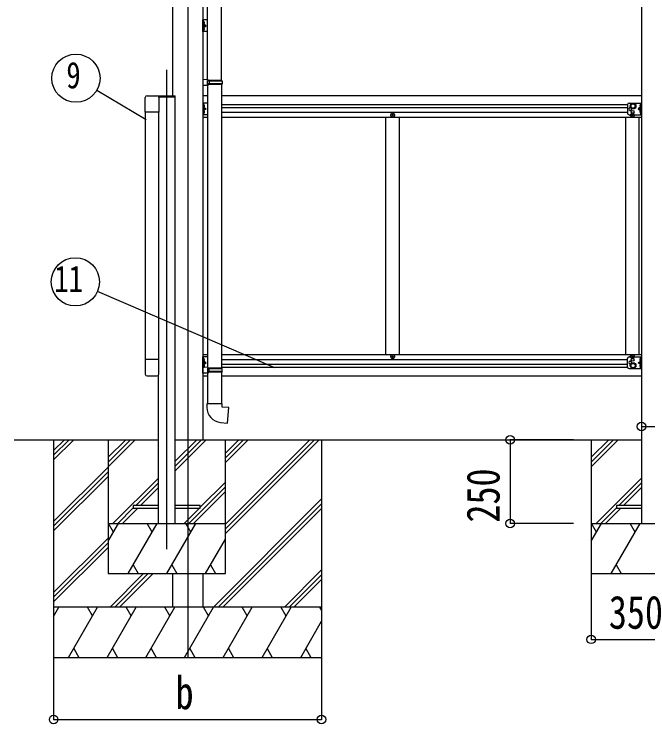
# Model space of a CAD drawing. Units: millimetres, scale not verified. Extents: x -12615 to 12615, y -8910 to 8910.
# Drawn here: x -7155 to -5263, y -5930 to -3811 of the extents above; entities that cross this region are included whole.
import ezdxf
from ezdxf.enums import TextEntityAlignment as Align

# ---------------------------------------------------------------- set-up
doc = ezdxf.new("R2010")
doc.units = ezdxf.units.MM
doc.header["$LTSCALE"] = 40
for name, color, linetype in [('0-3_YKK_12', 2, 'Continuous'), ('0-4_YKK_13', 4, 'Continuous'), ('0-5_YKK_A1', 4, 'Continuous'), ('0-6_YKK_D', 6, 'Continuous')]:
    doc.layers.add(name, color=color, linetype=linetype)
doc.styles.add('ＭＳ ゴシック', font='')
doc.styles.get('ＭＳ ゴシック').set_extended_font_data('MS Gothic')

msp = doc.modelspace()

# ---------------------------------------------------------------- linework, layer by layer
at = {"layer": '0-3_YKK_12'}
for p, q in [((-6636.49, -2557.21), (-6636.49, -5731.61)), ((-6698.99, -5408.17), (-6698.99, -3976.47))]:
    msp.add_line(p, q, dxfattribs=at)
at = {"layer": '0-4_YKK_13'}
for p, q in [((-6577.29, -4006.24), (-6577.29, -3164.1)), ((-6535.29, -4008.79), (-6535.29, -3161.54)), ((-6591.29, -3862.6), (-6591.29, -3827.6)), ((-6577.29, -3827.6), (-6591.29, -3827.6)), ((-6588.79, -3862.6), (-6588.79, -3827.6)), ((-6588.29, -3832.1), (-6587.49, -3832.24)), ((-6588.29, -3840.1), (-6588.79, -3840.01)), ((-6588.79, -3845.1), (-6581.79, -3845.1)), ((-6588.29, -3840.1), (-6587.49, -3839.96)), ((-6588.29, -3850.1), (-6587.49, -3850.24)), ((-6577.29, -3862.6), (-6591.29, -3862.6)), ((-6588.29, -3858.1), (-6588.79, -3858.01)), ((-6588.29, -3858.1), (-6587.49, -3857.96)), ((-6575.29, -4006.29), (-6591.29, -4005.82)), ((-6591.29, -4005.82), (-6591.29, -4023.77)), ((-6575.29, -4023.29), (-6591.29, -4023.77)), ((-6575.29, -4008.29), (-6577.29, -4008.29)), ((-6534.29, -4008.79), (-6577.29, -4008.79)), ((-6533.29, -4010.79), (-6577.29, -4010.79)), ((-6533.29, -4018.79), (-6577.29, -4018.79)), ((-6534.29, -4020.79), (-6577.29, -4020.79)), ((-6577.29, -4023.35), (-6577.29, -4865.49)), ((-6575.29, -4008.29), (-6575.29, -4006.29)), ((-6575.29, -4023.29), (-6575.29, -4021.29)), ((-6572.82, -4010.79), (-6572.39, -4008.79)), ((-6535.29, -4020.79), (-6535.29, -4868.05)), ((-6533.29, -4010.79), (-6534.29, -4008.79)), ((-6533.29, -4018.79), (-6534.29, -4020.79)), ((-6533.29, -4010.79), (-6533.29, -4018.79)), ((-6762.99, -4103.32), (-6762.99, -4059.62)), ((-6757.49, -4054.12), (-6728.49, -4054.12)), ((-6723.99, -4054.62), (-6673.99, -4054.62)), ((-6723.99, -4054.62), (-6723.99, -4056.45)), ((-6723.37, -4057.62), (-6673.99, -4057.62)), ((-6722.99, -4059.62), (-6722.99, -4103.32)), ((-6673.99, -4057.62), (-6673.99, -4054.62)), ((-6591.29, -4076.12), (-6591.29, -4111.12)), ((-6577.29, -4076.12), (-6591.29, -4076.12)), ((-6588.79, -4076.12), (-6588.79, -4111.12)), ((-6588.29, -4080.62), (-6588.79, -4080.7)), ((-6588.29, -4080.62), (-6587.49, -4080.76)), ((-6588.29, -4088.62), (-6587.49, -4088.47)), ((-5323.49, -4081.12), (-5323.49, -4106.12)), ((-5318.49, -4076.12), (-5281.49, -4076.12)), ((-5284.49, -4080.62), (-5285.3, -4080.76)), ((-5284.49, -4088.62), (-5285.3, -4088.47)), ((-5284.49, -4080.62), (-5283.99, -4080.7)), ((-5283.99, -4076.12), (-5283.99, -4111.12)), ((-5281.49, -4076.12), (-5281.49, -4111.12)), ((-6722.99, -4103.32), (-6762.99, -4103.32)), ((-6577.29, -4111.12), (-6591.29, -4111.12)), ((-6588.79, -4093.62), (-6581.79, -4093.62)), ((-6588.29, -4098.62), (-6588.79, -4098.7)), ((-6588.29, -4098.62), (-6587.49, -4098.76)), ((-6588.29, -4106.62), (-6587.49, -4106.47)), ((-5318.49, -4111.12), (-5281.49, -4111.12)), ((-5283.99, -4093.62), (-5290.99, -4093.62)), ((-5284.49, -4098.62), (-5285.3, -4098.76)), ((-5284.49, -4106.62), (-5285.3, -4106.47)), ((-5284.49, -4098.62), (-5283.99, -4098.7)), ((-6025.99, -4112.62), (-6026.99, -4112.62)), ((-5309.99, -4112.62), (-5310.99, -4112.62)), ((-6762.99, -4841.92), (-6762.99, -4885.62)), ((-6722.99, -4841.92), (-6762.99, -4841.92)), ((-6722.99, -4885.62), (-6722.99, -4841.92)), ((-6591.29, -4869.12), (-6591.29, -4834.12)), ((-6577.29, -4834.12), (-6591.29, -4834.12)), ((-6588.79, -4865.15), (-6588.79, -4834.12)), ((-6588.29, -4846.62), (-6588.79, -4846.53)), ((-6588.79, -4851.62), (-6581.79, -4851.62)), ((-6588.29, -4838.62), (-6587.49, -4838.76)), ((-6588.29, -4846.62), (-6587.49, -4846.47)), ((-6025.99, -4832.62), (-6026.99, -4832.62)), ((-5323.49, -4864.12), (-5323.49, -4839.12)), ((-5318.49, -4834.12), (-5281.49, -4834.12)), ((-5309.99, -4832.62), (-5310.99, -4832.62)), ((-5283.99, -4851.62), (-5290.99, -4851.62)), ((-5284.49, -4838.62), (-5285.3, -4838.76)), ((-5284.49, -4846.62), (-5285.3, -4846.47)), ((-5284.49, -4846.62), (-5283.99, -4846.53)), ((-5283.99, -4869.12), (-5283.99, -4834.12)), ((-5281.49, -4869.12), (-5281.49, -4834.12)), ((-6575.29, -4865.55), (-6591.29, -4865.08)), ((-6591.29, -4883.02), (-6591.29, -4865.08)), ((-6588.29, -4864.62), (-6588.79, -4864.53)), ((-6588.29, -4856.62), (-6587.49, -4856.76)), ((-6588.29, -4864.62), (-6587.49, -4864.47)), ((-6534.29, -4868.05), (-6577.29, -4868.05)), ((-6533.29, -4870.05), (-6577.29, -4870.05)), ((-6575.29, -4865.55), (-6575.29, -4867.55)), ((-6533.29, -4870.05), (-6534.29, -4868.05)), ((-6533.29, -4878.05), (-6533.29, -4870.05)), ((-5318.49, -4869.12), (-5281.49, -4869.12)), ((-5284.49, -4856.62), (-5285.3, -4856.76)), ((-5284.49, -4864.62), (-5285.3, -4864.47)), ((-5284.49, -4864.62), (-5283.99, -4864.53)), ((-6757.49, -4891.12), (-6728.49, -4891.12)), ((-6575.29, -4882.55), (-6591.29, -4883.02)), ((-6533.29, -4878.05), (-6577.29, -4878.05)), ((-6534.29, -4880.05), (-6577.29, -4880.05)), ((-6575.29, -4880.55), (-6577.29, -4880.55)), ((-6577.29, -4882.61), (-6577.29, -4974.05)), ((-6575.29, -4880.55), (-6575.29, -4882.55)), ((-6572.82, -4878.05), (-6572.39, -4880.05)), ((-6535.29, -4880.05), (-6535.29, -4974.05)), ((-6533.29, -4878.05), (-6534.29, -4880.05)), ((-6533.29, -4974.05), (-6579.29, -4974.05)), ((-6579.29, -4974.05), (-6579.29, -4984.96)), ((-6533.29, -4984.05), (-6533.29, -4974.05)), ((-6724, -5277.62), (-6799, -5277.62)), ((-5281.49, -5277.61), (-5356.49, -5277.61)), ((-6674, -5285.62), (-6599, -5285.62))]:
    msp.add_line(p, q, dxfattribs=at)
for points in [[(-6589.18, -3836.1), (-6588.55, -3834.91), (-6586.32, -3833.8)], [(-6589.18, -3836.1), (-6588.55, -3837.28), (-6586.32, -3838.4)], [(-6588.29, -3840.1), (-6588.29, -3832.1), (-6588.79, -3832.18), (-6588.79, -3840.01)], [(-6589.18, -3854.1), (-6588.55, -3852.91), (-6586.32, -3851.8)], [(-6589.18, -3854.1), (-6588.55, -3855.28), (-6586.32, -3856.4)], [(-6588.79, -3850.1), (-6581.79, -3845.1), (-6588.79, -3840.1)], [(-6588.29, -3858.1), (-6588.29, -3850.1), (-6588.79, -3850.18), (-6588.79, -3858.01)], [(-6575.29, -4021.29), (-6577.29, -4021.29), (-6577.29, -4008.29)], [(-6572.82, -4010.79), (-6572.82, -4018.79), (-6572.39, -4020.79)], [(-6589.18, -4084.62), (-6588.55, -4083.43), (-6586.32, -4082.32)], [(-6589.18, -4084.62), (-6588.55, -4085.8), (-6586.32, -4086.92)], [(-6588.29, -4080.62), (-6588.29, -4088.62), (-6588.79, -4088.53), (-6588.79, -4080.7)], [(-6588.79, -4088.62), (-6581.79, -4093.62), (-6588.79, -4098.62)], [(-5283.99, -4088.62), (-5290.99, -4093.62), (-5283.99, -4098.62)], [(-5283.61, -4084.62), (-5284.24, -4083.43), (-5286.47, -4082.32)], [(-5283.61, -4084.62), (-5284.24, -4085.8), (-5286.47, -4086.92)], [(-5284.49, -4080.62), (-5284.49, -4088.62), (-5283.99, -4088.53), (-5283.99, -4080.7)], [(-6589.18, -4102.62), (-6588.55, -4101.43), (-6586.32, -4100.32)], [(-6589.18, -4102.62), (-6588.55, -4103.8), (-6586.32, -4104.92)], [(-6588.29, -4098.62), (-6588.29, -4106.62), (-6588.79, -4106.53), (-6588.79, -4098.7)], [(-6026.99, -4112.62), (-6026.99, -4111.62), (-6025.99, -4111.62)], [(-6024.99, -4110.62), (-6024.99, -4109.62), (-6023.99, -4109.62), (-6023.99, -4110.62)], [(-6022.99, -4111.62), (-6021.99, -4111.62), (-6021.99, -4112.62), (-6022.99, -4112.62)], [(-5310.99, -4112.62), (-5310.99, -4111.62), (-5309.99, -4111.62)], [(-5308.99, -4110.62), (-5308.99, -4109.62), (-5307.99, -4109.62), (-5307.99, -4110.62)], [(-5306.99, -4111.62), (-5305.99, -4111.62), (-5305.99, -4112.62), (-5306.99, -4112.62)], [(-5283.61, -4102.62), (-5284.24, -4101.43), (-5286.47, -4100.32)], [(-5283.61, -4102.62), (-5284.24, -4103.8), (-5286.47, -4104.92)], [(-5284.49, -4098.62), (-5284.49, -4106.62), (-5283.99, -4106.53), (-5283.99, -4098.7)], [(-6023.99, -4113.62), (-6023.99, -4114.62), (-6024.99, -4114.62), (-6024.99, -4113.62)], [(-5307.99, -4113.62), (-5307.99, -4114.62), (-5308.99, -4114.62), (-5308.99, -4113.62)], [(-6023.99, -4831.62), (-6023.99, -4830.62), (-6024.99, -4830.62), (-6024.99, -4831.62)], [(-5307.99, -4831.62), (-5307.99, -4830.62), (-5308.99, -4830.62), (-5308.99, -4831.62)], [(-6589.18, -4842.62), (-6588.55, -4841.43), (-6586.32, -4840.32)], [(-6589.18, -4842.62), (-6588.55, -4843.8), (-6586.32, -4844.92)], [(-6588.29, -4846.62), (-6588.29, -4838.62), (-6588.79, -4838.7), (-6588.79, -4846.53)], [(-6588.79, -4856.62), (-6581.79, -4851.62), (-6588.79, -4846.62)], [(-6026.99, -4832.62), (-6026.99, -4833.62), (-6025.99, -4833.62)], [(-6024.99, -4834.62), (-6024.99, -4835.62), (-6023.99, -4835.62), (-6023.99, -4834.62)], [(-6022.99, -4833.62), (-6021.99, -4833.62), (-6021.99, -4832.62), (-6022.99, -4832.62)], [(-5310.99, -4832.62), (-5310.99, -4833.62), (-5309.99, -4833.62)], [(-5308.99, -4834.62), (-5308.99, -4835.62), (-5307.99, -4835.62), (-5307.99, -4834.62)], [(-5306.99, -4833.62), (-5305.99, -4833.62), (-5305.99, -4832.62), (-5306.99, -4832.62)], [(-5283.99, -4856.62), (-5290.99, -4851.62), (-5283.99, -4846.62)], [(-5283.61, -4842.62), (-5284.24, -4841.43), (-5286.47, -4840.32)], [(-5283.61, -4842.62), (-5284.24, -4843.8), (-5286.47, -4844.92)], [(-5284.49, -4846.62), (-5284.49, -4838.62), (-5283.99, -4838.7), (-5283.99, -4846.53)], [(-6589.18, -4860.62), (-6588.55, -4859.43), (-6586.32, -4858.32)], [(-6589.18, -4860.62), (-6588.55, -4861.8), (-6586.32, -4862.92)], [(-6588.29, -4864.62), (-6588.29, -4856.62), (-6588.79, -4856.7), (-6588.79, -4864.53)], [(-6575.29, -4867.55), (-6577.29, -4867.55), (-6577.29, -4880.55)], [(-6572.82, -4878.05), (-6572.82, -4870.05), (-6572.39, -4868.05)], [(-5283.61, -4860.62), (-5284.24, -4859.43), (-5286.47, -4858.32)], [(-5283.61, -4860.62), (-5284.24, -4861.8), (-5286.47, -4862.92)], [(-5284.49, -4864.62), (-5284.49, -4856.62), (-5283.99, -4856.7), (-5283.99, -4864.53)], [(-6538.22, -5029.79), (-6517.38, -5031.61), (-6513.37, -4985.79), (-6533.29, -4984.05)], [(-6799, -5277.62), (-6799, -5285.62), (-6724, -5285.62)], [(-6599, -5285.62), (-6599, -5277.62), (-6674, -5277.62)], [(-5356.49, -5277.61), (-5356.49, -5285.61), (-5281.49, -5285.61)]]:
    msp.add_lwpolyline(points, dxfattribs=at)
for points in [[(-5306.49, -4092.62), (-5299.99, -4088.87), (-5299.99, -4081.36), (-5306.49, -4077.61), (-5312.99, -4081.36), (-5312.99, -4088.87)], [(-5306.49, -4852.61), (-5299.99, -4856.36), (-5299.99, -4863.87), (-5306.49, -4867.62), (-5312.99, -4863.87), (-5312.99, -4856.36)]]:
    msp.add_lwpolyline(points, close=True, dxfattribs=at)
for centre, radius in [((-5306.49, -4085.12), 8.5), ((-5306.49, -4085.12), 7.5), ((-5306.49, -4085.12), 6.5), ((-6024.49, -4112.12), 5.9), ((-5308.49, -4112.12), 5.9), ((-5308, -4102.12), 4.25), ((-6024.49, -4833.12), 5.9), ((-5308.49, -4833.12), 5.9), ((-5306.49, -4860.12), 8.5), ((-5306.49, -4860.12), 7.5), ((-5306.49, -4860.12), 6.5), ((-5308, -4843.12), 4.25)]:
    msp.add_circle(centre, radius, dxfattribs=at)
for centre, radius, start, end in [((-6587.65, -3833.12), 0.9, 32.05588, 80), ((-6592.39, -3836.1), 6.5, 327.94412, 32.05588), ((-6587.65, -3839.07), 0.9, 280, 327.94412), ((-6587.65, -3851.12), 0.9, 32.05588, 80), ((-6592.39, -3854.1), 6.5, 327.94412, 32.05588), ((-6587.65, -3857.07), 0.9, 280, 327.94412), ((-6757.49, -4059.62), 5.5, 90, 180), ((-6728.49, -4059.62), 5.5, 0, 90), ((-6587.65, -4081.64), 0.9, 32.05588, 80), ((-6587.65, -4087.59), 0.9, 280, 327.94412), ((-6592.39, -4084.62), 6.5, 327.94412, 32.05588), ((-5318.49, -4081.12), 5, 90, 180), ((-5315, -4093.62), 4.25, 72.87654, 17.11996), ((-5280.39, -4084.62), 6.5, 147.94412, 212.05588), ((-5285.14, -4081.64), 0.9, 100, 147.94412), ((-5285.14, -4087.59), 0.9, 212.05588, 260), ((-6587.65, -4099.64), 0.9, 32.05588, 80), ((-6587.65, -4105.59), 0.9, 280, 327.94412), ((-6592.39, -4102.62), 6.5, 327.94412, 32.05588), ((-6025.99, -4110.62), 1, 270, 0), ((-6022.99, -4110.62), 1, 180, 270), ((-5318.49, -4106.12), 5, 180, 270), ((-5309.99, -4110.62), 1, 270, 0), ((-5306.99, -4110.62), 1, 180, 270), ((-5280.39, -4102.62), 6.5, 147.94412, 212.05588), ((-5285.14, -4099.64), 0.9, 100, 147.94412), ((-5285.14, -4105.59), 0.9, 212.05588, 260), ((-6025.99, -4113.62), 1, 0, 90), ((-6022.99, -4113.62), 1, 90, 180), ((-5309.99, -4113.62), 1, 0, 90), ((-5306.99, -4113.62), 1, 90, 180), ((-6025.99, -4831.62), 1, 270, 0), ((-6022.99, -4831.62), 1, 180, 270), ((-5309.99, -4831.62), 1, 270, 0), ((-5306.99, -4831.62), 1, 180, 270), ((-6587.65, -4839.64), 0.9, 32.05588, 80), ((-6587.65, -4845.59), 0.9, 280, 327.94412), ((-6592.39, -4842.62), 6.5, 327.94412, 32.05588), ((-6025.99, -4834.62), 1, 0, 90), ((-6022.99, -4834.62), 1, 90, 180), ((-5318.49, -4839.12), 5, 90, 180), ((-5315, -4851.62), 4.25, 342.88004, 287.12346), ((-5309.99, -4834.62), 1, 0, 90), ((-5306.99, -4834.62), 1, 90, 180), ((-5280.39, -4842.62), 6.5, 147.94412, 212.05588), ((-5285.14, -4839.64), 0.9, 100, 147.94412), ((-5285.14, -4845.59), 0.9, 212.05588, 260), ((-6587.65, -4857.64), 0.9, 32.05588, 80), ((-6587.65, -4863.59), 0.9, 280, 327.94412), ((-6592.39, -4860.62), 6.5, 327.94412, 32.05588), ((-5318.49, -4864.12), 5, 180, 270), ((-5280.39, -4860.62), 6.5, 147.94412, 212.05588), ((-5285.14, -4857.64), 0.9, 100, 147.94412), ((-5285.14, -4863.59), 0.9, 212.05588, 260), ((-6757.49, -4885.62), 5.5, 180, 270), ((-6728.49, -4885.62), 5.5, 270, 0), ((-6534.29, -4984.96), 45, 180, 265)]:
    msp.add_arc(centre, radius, start, end, dxfattribs=at)
at = {"layer": '0-5_YKK_A1'}
for p, q in [((-6681.69, -2952.61), (-6681.69, -4054.62)), ((-6591.29, -2952.61), (-6591.29, -5081.61)), ((-5281.49, -2968.61), (-5281.49, -5331.62)), ((-6673.99, -5331.61), (-6673.99, -4057.62)), ((-6577.29, -4054.62), (-6591.29, -4054.62)), ((-5281.49, -4054.62), (-6535.29, -4054.62)), ((-6535.29, -4080.62), (-5323.47, -4080.62)), ((-6535.29, -4089.62), (-5323.49, -4089.62)), ((-6761.99, -4841.92), (-6761.99, -4103.32)), ((-6723.99, -4103.32), (-6723.99, -4841.92)), ((-6535.29, -4103.12), (-5323.49, -4103.12)), ((-6577.29, -4118.62), (-6591.29, -4118.62)), ((-5281.49, -4118.62), (-6535.29, -4118.62)), ((-6044.49, -4826.62), (-6044.49, -4118.62)), ((-6004.49, -4826.62), (-6004.49, -4118.62)), ((-5328.49, -4826.62), (-5328.49, -4118.62)), ((-5288.49, -4826.62), (-5288.49, -4118.62)), ((-6591.29, -4826.62), (-6577.29, -4826.62)), ((-6535.29, -4826.62), (-5281.49, -4826.62)), ((-6535.29, -4842.12), (-5323.49, -4842.12)), ((-6535.29, -4855.62), (-5323.49, -4855.62)), ((-6535.29, -4864.62), (-5323.47, -4864.62)), ((-6723.99, -5331.61), (-6723.99, -4888.78)), ((-6591.29, -4890.62), (-6577.29, -4890.62)), ((-6535.29, -4890.62), (-5281.49, -4890.62)), ((-7154.53, -5081.61), (-6723.99, -5081.61)), ((-7036.69, -5081.61), (-7036.69, -5731.61)), ((-7036.69, -5141.95), (-6976.36, -5081.61)), ((-7036.69, -5127.8), (-6990.51, -5081.61)), ((-7036.69, -5113.66), (-7004.65, -5081.61)), ((-6873.99, -5081.62), (-6873.99, -5481.62)), ((-6873.99, -5133.96), (-6821.65, -5081.62)), ((-6873.99, -5148.11), (-6807.5, -5081.62)), ((-6873.99, -5162.25), (-6793.36, -5081.62)), ((-6673.99, -5081.61), (-5281.49, -5081.61)), ((-6673.99, -5174.38), (-6581.23, -5081.62)), ((-6673.99, -5160.24), (-6595.37, -5081.62)), ((-6673.99, -5146.1), (-6609.51, -5081.62)), ((-6523.99, -5361.88), (-6243.73, -5081.61)), ((-6523.99, -5333.59), (-6272.02, -5081.61)), ((-6523.99, -5347.73), (-6257.87, -5081.61)), ((-6523.99, -5149.75), (-6455.86, -5081.61)), ((-6523.99, -5135.6), (-6470.01, -5081.61)), ((-6523.99, -5121.46), (-6484.15, -5081.61)), ((-6523.99, -5481.62), (-6523.99, -5081.62)), ((-6236.69, -5081.61), (-6236.69, -5731.61)), ((-5431.49, -5081.62), (-5431.49, -5481.62)), ((-5431.49, -5133.96), (-5379.15, -5081.62)), ((-5431.49, -5148.11), (-5365, -5081.62)), ((-5431.49, -5162.25), (-5350.86, -5081.62)), ((-7036.69, -5325.79), (-6873.99, -5163.09)), ((-7036.69, -5339.93), (-6873.99, -5177.24)), ((-7036.69, -5354.08), (-6873.99, -5191.38)), ((-6859.52, -5331.62), (-6723.99, -5196.09)), ((-6791.37, -5277.62), (-6723.99, -5210.24)), ((-6599, -5283.23), (-6523.99, -5208.23)), ((-5417.02, -5331.62), (-5281.49, -5196.09)), ((-5348.87, -5277.62), (-5281.49, -5210.24)), ((-6777.23, -5277.62), (-6723.99, -5224.38)), ((-6633.24, -5331.62), (-6523.99, -5222.37)), ((-5334.73, -5277.62), (-5281.49, -5224.38)), ((-6619.1, -5331.62), (-6523.99, -5236.51)), ((-6559.89, -5581.61), (-6236.69, -5258.43)), ((-6545.74, -5581.61), (-6236.69, -5272.57)), ((-6845.37, -5331.62), (-6799, -5285.24)), ((-6831.23, -5331.62), (-6785.23, -5285.62)), ((-6647.38, -5331.62), (-6601.38, -5285.62)), ((-6531.6, -5581.61), (-6236.69, -5286.71)), ((-5402.87, -5331.62), (-5356.5, -5285.24)), ((-5388.73, -5331.62), (-5342.73, -5285.62)), ((-6873.99, -5384.73), (-6843.33, -5331.61)), ((-6873.99, -5331.62), (-6523.99, -5331.62)), ((-6858.33, -5357.6), (-6873.33, -5331.62)), ((-6814.46, -5481.61), (-6727.86, -5331.61)), ((-6742.86, -5357.6), (-6757.86, -5331.62)), ((-6698.99, -5481.61), (-6612.39, -5331.62)), ((-6627.39, -5357.6), (-6642.39, -5331.61)), ((-5431.49, -5384.73), (-5400.83, -5331.61)), ((-5431.49, -5331.62), (-5081.49, -5331.62)), ((-5415.83, -5357.6), (-5430.83, -5331.62)), ((-5371.96, -5481.61), (-5285.36, -5331.61)), ((-5300.36, -5357.6), (-5315.36, -5331.62)), ((-7036.69, -5537.92), (-6873.99, -5375.22)), ((-6583.52, -5481.61), (-6523.99, -5378.51)), ((-7036.69, -5552.07), (-6873.99, -5389.37)), ((-7036.69, -5566.21), (-6873.99, -5403.51)), ((-6799.46, -5455.64), (-6784.46, -5481.61)), ((-6683.99, -5455.63), (-6668.99, -5481.61)), ((-6568.52, -5455.64), (-6553.52, -5481.61)), ((-5356.96, -5455.64), (-5341.96, -5481.61)), ((-6873.99, -5481.62), (-6523.99, -5481.62)), ((-6868.25, -5581.61), (-6768.25, -5481.62)), ((-6854.11, -5581.61), (-6754.11, -5481.62)), ((-6839.97, -5581.61), (-6739.97, -5481.62)), ((-6681.69, -5481.62), (-6681.69, -5581.61)), ((-6591.29, -5481.62), (-6591.29, -5581.61)), ((-6347.75, -5581.61), (-6236.69, -5470.56)), ((-6333.61, -5581.61), (-6236.69, -5484.7)), ((-5431.49, -5481.62), (-5081.49, -5481.62)), ((-6319.47, -5581.61), (-6236.69, -5498.84)), ((-6236.69, -5581.61), (-7036.69, -5581.61)), ((-7036.69, -5609.12), (-7020.82, -5581.61)), ((-6991.95, -5731.61), (-6905.35, -5581.61)), ((-6920.35, -5607.6), (-6935.35, -5581.61)), ((-6876.48, -5731.61), (-6789.88, -5581.61)), ((-6804.88, -5607.6), (-6819.88, -5581.61)), ((-6761.01, -5731.61), (-6674.41, -5581.61)), ((-6689.41, -5607.6), (-6704.41, -5581.61)), ((-6645.54, -5731.61), (-6558.94, -5581.61)), ((-6573.94, -5607.6), (-6588.94, -5581.61)), ((-6530.07, -5731.61), (-6443.47, -5581.61)), ((-6458.47, -5607.6), (-6473.47, -5581.61)), ((-6414.6, -5731.61), (-6327.99, -5581.61)), ((-6358, -5581.61), (-6343, -5607.6)), ((-6242.53, -5581.61), (-6236.69, -5591.71)), ((-6299.13, -5731.61), (-6236.69, -5623.48)), ((-6976.95, -5705.64), (-6961.95, -5731.61)), ((-6861.48, -5705.63), (-6846.48, -5731.61)), ((-6746.01, -5705.63), (-6731.01, -5731.61)), ((-6630.54, -5705.63), (-6615.54, -5731.61)), ((-6515.07, -5705.63), (-6500.07, -5731.61)), ((-6399.6, -5705.64), (-6384.6, -5731.61)), ((-6284.13, -5705.64), (-6269.13, -5731.61)), ((-7036.69, -5731.61), (-6236.69, -5731.61))]:
    msp.add_line(p, q, dxfattribs=at)
at = {"layer": '0-6_YKK_D'}
for p, q in [((-6760.29, -4126.24), (-6908.23, -4038.51)), ((-6375.79, -4866.56), (-6905.72, -4638.42)), ((-5281.49, -5002.67), (-5281.49, -5042.91)), ((-5484.49, -5081.62), (-5674.46, -5081.62)), ((-5673.46, -5081.62), (-5673.46, -5331.62)), ((-5484.49, -5331.62), (-5674.46, -5331.62)), ((-5431.49, -5482.62), (-5431.49, -5678.89)), ((-5431.49, -5677.89), (-5081.49, -5677.89)), ((-6236.69, -5717.4), (-6236.69, -5918.33)), ((-7036.69, -5731.61), (-7036.69, -5918.33)), ((-7036.69, -5917.33), (-6236.69, -5917.33))]:
    msp.add_line(p, q, dxfattribs=at)
msp.add_lwpolyline([(-5281.49, -5041.91), (-5231.49, -5041.91), (-5018.09, -5041.91)], dxfattribs=at)
for centre, radius in [((-6970.16, -4001.79), 72), ((-6971.85, -4609.95), 72), ((-5281.49, -5041.91), 12.75), ((-5673.46, -5081.62), 12.75), ((-5673.46, -5331.62), 12.75), ((-5431.49, -5677.89), 12.75), ((-7036.69, -5917.33), 12.75), ((-6236.69, -5917.33), 12.75)]:
    msp.add_circle(centre, radius, dxfattribs=at)

# ---------------------------------------------------------------- texts
at = {"layer": '0-6_YKK_D', "style": 'ＭＳ ゴシック', "width": 0.8}
for s, height, p in [('9', 79.18, (-6998.96, -4055.79)), ('11', 79.18, (-7035.21, -4663.95)), ('350', 98.97, (-5378.89, -5675.89)), ('b', 98.97, (-6672.69, -5916.03))]:
    msp.add_text(s, height=height, dxfattribs=at).set_placement(p, align=Align.BOTTOM_LEFT)
msp.add_text('250', height=98.97, rotation=90, dxfattribs=at).set_placement((-5675.46, -5329.02), align=Align.BOTTOM_LEFT)

doc.saveas('drawing.dxf')
